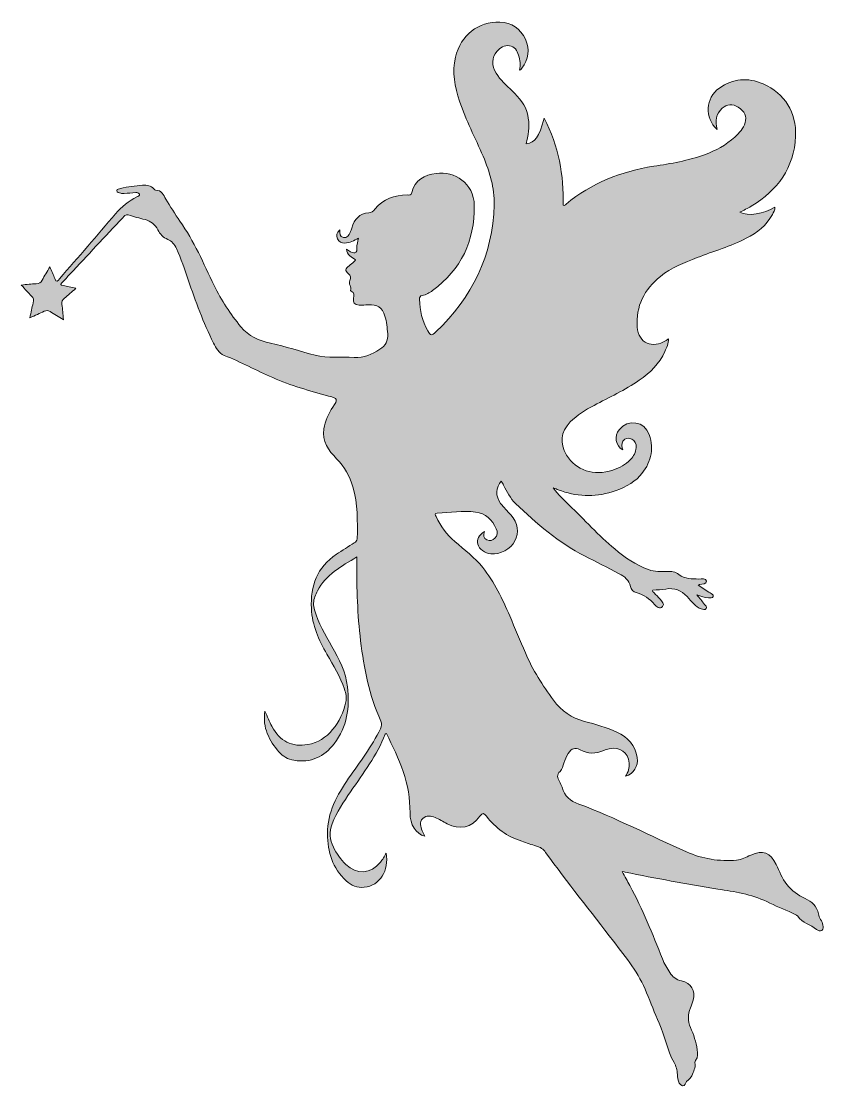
# Model space of a CAD drawing. Header units: inches. Extents: x 13 to 3566, y -2567 to -26.
# Drawn here: x 591.9 to 948.4, y -2566.8 to -2093.3 of the extents above; entities that cross this region are included whole.
import ezdxf

# ---------------------------------------------------------------- set-up
doc = ezdxf.new("R2010")
doc.units = ezdxf.units.IN
doc.header["$MEASUREMENT"] = 0
doc.layers.add('Layer 1', color=7, linetype='Continuous')

# ---------------------------------------------------------------- blocks, each defined once
blk = doc.blocks.new('block 30')
at = {"layer": 'Layer 1', "true_color": 0xffffff}
h = blk.add_hatch(color=7, dxfattribs=at)
h.dxf.hatch_style = 2
edge = h.paths.add_edge_path()
edge.add_spline(control_points=[(771.22, -2455.48), (767.09, -2454.3), (764.59, -2450.5), (764.58, -2445.08), (764.58, -2438.78), (763.59, -2432.67), (761.54, -2426.72), (759.52, -2420.89), (756.78, -2415.37), (754.08, -2409.77), (753.84, -2409.91), (753.59, -2409.98), (753.53, -2410.12), (749.88, -2419.52), (743.78, -2427.45), (738.17, -2435.67), (735.07, -2440.23), (731.97, -2444.78), (729.95, -2449.99), (728.55, -2453.59), (728.76, -2456.95), (730.51, -2460.33), (731.97, -2463.17), (733.76, -2465.74), (736.04, -2467.96), (740.87, -2472.66), (747.11, -2472.26), (751.4, -2467.02), (752.38, -2465.81), (753.17, -2464.47), (753.93, -2462.92), (755.45, -2470.71), (751.14, -2477.38), (744.25, -2478.16), (741.11, -2478.52), (738.5, -2477.39), (736.23, -2475.28), (730.15, -2469.63), (727.89, -2462.54), (727.88, -2454.39), (727.87, -2444.9), (732.13, -2437.18), (737.31, -2429.73), (742.29, -2422.55), (747.58, -2415.56), (751.45, -2407.67), (752.04, -2406.47), (752.17, -2405.49), (751.6, -2404.25), (746.43, -2392.9), (744.14, -2380.82), (742.63, -2368.55), (741.21, -2357), (740.82, -2345.4), (740.95, -2333.77), (740.96, -2333.13), (740.95, -2332.49), (740.95, -2331.36), (734.03, -2335.52), (727.21, -2339.17), (723.41, -2346.41), (722.98, -2347.23), (722.69, -2348.12), (722.34, -2348.99), (721.55, -2350.92), (721.58, -2352.86), (722.13, -2354.87), (723.75, -2360.75), (726.87, -2365.91), (729.88, -2371.12), (733.14, -2376.73), (736.04, -2382.49), (736.78, -2389.04), (737.8, -2398.14), (736.63, -2406.87), (730.89, -2414.35), (726.43, -2420.17), (720.48, -2422.97), (712.99, -2421.72), (710.35, -2421.28), (708.06, -2420.01), (706.35, -2418.01), (702, -2412.92), (698.98, -2407.28), (700.07, -2399.87), (701.2, -2402.31), (702.09, -2404.52), (703.2, -2406.61), (706.75, -2413.24), (712.16, -2415.98), (719.18, -2414.72), (723.67, -2413.91), (727.27, -2411.55), (730.19, -2408.09), (733.21, -2404.5), (735.08, -2400.35), (736.06, -2395.8), (736.47, -2393.86), (736.08, -2391.97), (735.46, -2390.1), (733.64, -2384.52), (730.52, -2379.61), (727.65, -2374.57), (724.05, -2368.23), (721.08, -2361.75), (720.74, -2354.24), (720.29, -2344.21), (723.18, -2335.87), (731.88, -2330.15), (734.51, -2328.42), (737.16, -2326.71), (739.83, -2325.02), (740.51, -2324.59), (741.09, -2324.23), (741.11, -2323.25), (741.29, -2315.5), (741.38, -2307.76), (739.19, -2300.21), (737.81, -2295.44), (735.45, -2291.27), (731.96, -2287.69), (728.39, -2284.01), (725.42, -2280), (726.26, -2274.39), (726.79, -2270.84), (728.36, -2267.73), (730.28, -2264.75), (732.6, -2261.13), (732.62, -2261.01), (728.41, -2259.84), (719.99, -2257.5), (711.58, -2255.15), (703.55, -2251.63), (696.34, -2248.47), (689.43, -2244.63), (682.06, -2241.81), (679.49, -2240.82), (678.37, -2238.5), (677.26, -2236.25), (672.78, -2227.18), (669.23, -2217.73), (666.02, -2208.15), (664.45, -2203.47), (662.83, -2198.8), (660.8, -2194.29), (659.97, -2192.44), (658.78, -2190.99), (656.9, -2190.2), (654.87, -2189.36), (653.47, -2187.91), (652.51, -2185.97), (651.33, -2183.57), (649.39, -2182.12), (646.83, -2181.43), (644.34, -2180.76), (641.84, -2180.11), (639.39, -2179.33), (638.05, -2178.9), (637.57, -2179.88), (636.93, -2180.56), (629.08, -2188.93), (621.26, -2197.32), (613.42, -2205.7), (612.3, -2206.91), (611.19, -2208.13), (610.04, -2209.31), (609.27, -2210.1), (609.12, -2210.54), (610.47, -2210.75), (612.22, -2211.03), (613.94, -2211.47), (616.12, -2211.94), (614.23, -2213.59), (612.67, -2215.01), (611.05, -2216.35), (610.15, -2217.09), (609.73, -2217.86), (609.92, -2219.1), (610.24, -2221.21), (610.35, -2223.36), (610.59, -2225.88), (608.39, -2224.57), (606.47, -2223.48), (604.62, -2222.3), (603.74, -2221.74), (603, -2221.66), (602.04, -2222.13), (600.06, -2223.11), (598.02, -2223.95), (595.65, -2225.01), (596.19, -2222.6), (596.55, -2220.49), (597.17, -2218.47), (597.57, -2217.16), (597.24, -2216.33), (596.35, -2215.42), (594.9, -2213.95), (593.55, -2212.37), (591.86, -2210.5), (594.29, -2210.27), (596.37, -2209.97), (598.45, -2209.91), (599.76, -2209.87), (600.55, -2209.45), (601.16, -2208.27), (602.12, -2206.38), (603.26, -2204.57), (604.53, -2202.39), (605.37, -2204.36), (606.17, -2205.93), (606.72, -2207.58), (607.45, -2209.73), (608.13, -2208.55), (608.89, -2207.67), (617.18, -2198.06), (625.55, -2188.51), (633.72, -2178.8), (636.43, -2175.59), (639.66, -2173.25), (643.24, -2171.24), (643.68, -2170.99), (644.55, -2170.88), (644.32, -2170.15), (644.12, -2169.5), (643.36, -2169.34), (642.7, -2169.39), (640.98, -2169.51), (639.27, -2169.68), (637.55, -2169.79), (637.06, -2169.82), (636.53, -2169.81), (636.06, -2169.68), (635.34, -2169.48), (634.23, -2169.48), (634.26, -2168.52), (634.28, -2167.75), (635.31, -2167.76), (635.98, -2167.59), (639.18, -2166.77), (642.45, -2166.35), (645.74, -2166.17), (647.65, -2166.06), (649.49, -2166.27), (650.85, -2167.86), (651.03, -2168.07), (651.32, -2168.33), (651.55, -2168.33), (654.25, -2168.29), (654.98, -2170.46), (656.09, -2172.26), (658.12, -2175.56), (660.06, -2178.92), (662.31, -2182.07), (668.64, -2190.95), (672.78, -2200.97), (677.55, -2210.67), (680.79, -2217.27), (684.74, -2223.4), (689.45, -2229.03), (692.86, -2233.12), (697.41, -2235.29), (702.53, -2236.31), (709.29, -2237.67), (715.75, -2240.08), (722.42, -2241.72), (728.14, -2243.14), (734, -2242.22), (739.78, -2242.69), (744.16, -2243.04), (747.71, -2241.18), (751.2, -2239.04), (753.71, -2237.5), (754.93, -2235.14), (754.65, -2232.12), (754.4, -2229.48), (754.27, -2226.82), (753.45, -2224.28), (752.23, -2220.48), (749.99, -2218.98), (746.03, -2219.25), (744.68, -2219.34), (743.31, -2219.53), (741.97, -2219.42), (739.83, -2219.25), (739.18, -2218.35), (739.51, -2216.29), (739.71, -2215.05), (740.03, -2213.84), (738.46, -2213.22), (738.34, -2213.18), (738.15, -2212.99), (738.17, -2212.94), (738.78, -2211.38), (737.05, -2209.98), (737.81, -2208.48), (738.44, -2207.22), (738.15, -2206.39), (737.17, -2205.47), (735.59, -2203.98), (735.7, -2203.3), (737.47, -2201.92), (738.21, -2201.35), (738.93, -2200.76), (739.64, -2200.15), (739.9, -2199.92), (740.1, -2199.61), (740.39, -2199.27), (738.6, -2198.09), (736.57, -2197.16), (736.29, -2194.6), (736.98, -2195.01), (737.54, -2195.41), (738.17, -2195.69), (740.35, -2196.64), (741.1, -2196.16), (740.94, -2193.88), (740.85, -2192.5), (741.39, -2191.24), (741.68, -2189.72), (739.6, -2190.6), (737.82, -2191.86), (735.61, -2191.85), (734.11, -2191.85), (732.94, -2191.35), (732.29, -2189.94), (731.63, -2188.52), (732.05, -2187.33), (733.33, -2186.01), (733.31, -2187.61), (733.21, -2189.07), (734.96, -2189.36), (736.69, -2189.66), (737.37, -2188.41), (737.97, -2187.15), (738.27, -2186.5), (738.53, -2185.82), (738.71, -2185.14), (739.74, -2181.19), (742.1, -2178.76), (746.29, -2178.34), (747.4, -2178.23), (748.28, -2177.73), (749, -2176.82), (752.67, -2172.17), (757.64, -2170.42), (763.4, -2170.47), (764.26, -2170.48), (765.07, -2170.65), (765.37, -2169.43), (766.72, -2163.76), (770.93, -2161.48), (776.19, -2160.85), (784.33, -2159.89), (792.99, -2164.96), (793.13, -2175.16), (793.33, -2190.85), (787.36, -2203.57), (774.61, -2212.93), (773.22, -2213.95), (771.72, -2214.83), (770, -2215.16), (769.04, -2215.34), (768.74, -2215.83), (768.77, -2216.79), (768.96, -2221.73), (769.97, -2226.46), (772.42, -2230.79), (773.71, -2233.06), (774.17, -2233.11), (776.04, -2231.33), (792.18, -2215.96), (801.36, -2197.36), (801.97, -2174.89), (802.18, -2167.3), (800.01, -2160.17), (797.06, -2153.26), (793.58, -2145.1), (789.4, -2137.23), (786.6, -2128.78), (784.47, -2122.38), (783.12, -2115.92), (784.78, -2109.15), (787.17, -2099.45), (794.92, -2093.28), (804.53, -2093.65), (809.8, -2093.86), (813.62, -2096.44), (815.85, -2101.24), (817.98, -2105.85), (817.29, -2110.16), (814.29, -2114.17), (814.12, -2114.4), (813.93, -2114.61), (813.71, -2114.8), (813.62, -2114.88), (813.45, -2114.88), (813.21, -2114.94), (813.77, -2112.68), (813.58, -2110.5), (812.83, -2108.36), (812.12, -2106.32), (811.13, -2104.41), (808.76, -2104.11), (806.45, -2103.83), (804.58, -2104.99), (803.11, -2106.68), (800.85, -2109.28), (800.78, -2113.01), (802.81, -2116.28), (804.73, -2119.37), (807.45, -2121.74), (810, -2124.25), (813.1, -2127.3), (815.94, -2130.47), (816.89, -2134.92), (817.72, -2138.8), (817.35, -2142.61), (816.48, -2146.42), (816.38, -2146.82), (816.3, -2147.23), (816.21, -2147.67), (820.2, -2147.13), (821.83, -2144.85), (824.19, -2136.37), (830.84, -2148.73), (832.83, -2161.64), (832.66, -2175.05), (833.28, -2175.39), (833.57, -2174.8), (833.9, -2174.53), (845.26, -2165.14), (858.39, -2159.94), (872.87, -2157.72), (880.5, -2156.55), (888.14, -2155.22), (895.45, -2152.55), (900.41, -2150.73), (905.01, -2148.29), (908.93, -2144.71), (910.9, -2142.91), (912.69, -2140.94), (913.49, -2138.31), (914.31, -2135.61), (913.22, -2133.21), (910.43, -2131.44), (907.94, -2129.86), (905.42, -2130.01), (903.34, -2131.95), (900.61, -2134.49), (899.96, -2137.62), (901.04, -2141.29), (895.32, -2136.31), (895.8, -2127.27), (902.04, -2122.93), (908.09, -2118.72), (914.74, -2118.12), (921.45, -2121.08), (931.19, -2125.37), (936.34, -2133.69), (935.89, -2144.37), (935.3, -2158.44), (927.87, -2168.33), (916.22, -2175.47), (914.58, -2176.48), (912.8, -2177.24), (911.11, -2178.1), (914.78, -2180.02), (921.73, -2179.05), (926.71, -2175.83), (926.8, -2177.17), (926.11, -2178.15), (925.58, -2179.15), (922.97, -2184.03), (918.76, -2187.17), (913.99, -2189.69), (907.05, -2193.36), (899.48, -2195.43), (892.22, -2198.27), (886.48, -2200.51), (880.72, -2202.77), (875.84, -2206.67), (868.63, -2212.41), (864.86, -2219.94), (865.55, -2229.17), (866.08, -2236.32), (872.34, -2239.02), (878.35, -2235.11), (878.64, -2234.92), (878.93, -2234.71), (879.42, -2234.38), (879.44, -2236.56), (878.61, -2238.27), (877.85, -2239.98), (875.41, -2245.46), (871.24, -2249.45), (866.42, -2252.83), (860.11, -2257.24), (853.07, -2260.35), (846.33, -2264), (842.54, -2266.06), (838.83, -2268.22), (835.8, -2271.36), (831.49, -2275.81), (830.92, -2280.73), (834.15, -2286.03), (838.35, -2292.91), (846.15, -2295.48), (854.7, -2292.76), (857.68, -2291.81), (860.37, -2290.35), (862.56, -2288.07), (863.99, -2286.58), (864.95, -2284.84), (865.06, -2282.74), (865.15, -2281.1), (864.52, -2279.76), (863.08, -2278.94), (862.08, -2278.38), (860.99, -2278.43), (860.01, -2279.06), (858.53, -2280), (858.67, -2281.46), (858.89, -2282.91), (858.93, -2283.19), (859.01, -2283.45), (859.09, -2283.78), (855.89, -2281.87), (855.18, -2277.64), (857.52, -2274.79), (861.48, -2269.94), (868.82, -2270.98), (870.87, -2276.91), (873.23, -2283.74), (871.5, -2289.92), (866.76, -2295.25), (863.46, -2298.97), (859.05, -2300.86), (854.43, -2302.36), (846.32, -2304.99), (838.33, -2304.48), (830.43, -2301.47), (829.84, -2301.25), (829.25, -2301.04), (828.24, -2300.67), (830.44, -2303.71), (832.87, -2305.98), (835.27, -2308.25), (842.08, -2314.72), (848.27, -2321.83), (855.56, -2327.8), (860.12, -2331.53), (864.88, -2334.94), (870.51, -2336.98), (873.25, -2337.98), (875.98, -2337.93), (878.77, -2337.77), (880.7, -2337.66), (882.53, -2337.99), (884.07, -2339.15), (886.73, -2341.18), (889.81, -2341.06), (892.89, -2341.17), (894.12, -2341.21), (896.12, -2340.68), (896.29, -2342.07), (896.48, -2343.58), (894.32, -2343.11), (893.26, -2343.65), (893.13, -2343.71), (892.99, -2343.76), (892.58, -2343.92), (894.48, -2345.12), (896.25, -2346.2), (897.98, -2347.35), (898.54, -2347.73), (899.51, -2348.09), (899.26, -2348.87), (898.98, -2349.75), (897.92, -2349.55), (897.19, -2349.51), (895.45, -2349.44), (893.88, -2348.72), (892.09, -2348.24), (893.21, -2349.63), (894.34, -2351), (895.43, -2352.4), (895.86, -2352.95), (896.61, -2353.58), (896.14, -2354.28), (895.61, -2355.07), (894.67, -2354.57), (893.95, -2354.38), (892.67, -2354.05), (891.67, -2353.21), (890.77, -2352.26), (889.74, -2351.17), (888.7, -2350.08), (887.68, -2348.97), (885.12, -2346.2), (882.1, -2344.89), (878.24, -2345.61), (876.35, -2345.96), (874.39, -2345.9), (872.48, -2346.03), (872.11, -2346.7), (872.69, -2346.96), (872.99, -2347.29), (873.88, -2348.23), (874.82, -2349.12), (875.68, -2350.08), (876.55, -2351.03), (877.82, -2352.27), (876.76, -2353.39), (875.61, -2354.61), (874.12, -2353.48), (873.26, -2352.49), (871.04, -2349.91), (868.47, -2348.03), (865.13, -2347.18), (863.81, -2346.85), (862.86, -2345.81), (862.56, -2344.49), (861.9, -2341.61), (859.87, -2340.03), (857.45, -2338.77), (852.37, -2336.13), (847.29, -2333.47), (842.17, -2330.89), (830.5, -2325), (820.85, -2316.44), (811.45, -2307.56), (809.09, -2305.32), (807.78, -2302.28), (806.16, -2299.49), (805.81, -2298.89), (805.46, -2298.28), (805.09, -2297.64), (802.62, -2300.37), (802.47, -2304.42), (804.83, -2307.52), (806.21, -2309.34), (807.9, -2310.92), (809.41, -2312.65), (812.47, -2316.18), (813.13, -2320.56), (811.21, -2324.22), (809.25, -2327.93), (804.74, -2330.33), (800.42, -2329.94), (797.78, -2329.71), (795.26, -2327.82), (794.73, -2325.68), (794.19, -2323.52), (795.09, -2321.67), (797.62, -2320.02), (797.29, -2321.56), (797.07, -2323.04), (798.73, -2323.74), (800.04, -2324.29), (801.3, -2324.01), (802.3, -2323.01), (803.54, -2321.79), (803.51, -2320.34), (802.88, -2318.83), (801.15, -2314.69), (798.21, -2312.03), (793.65, -2311.41), (787.98, -2310.65), (782.35, -2311.57), (776.7, -2311.81), (775.09, -2311.87), (775.9, -2312.78), (776.17, -2313.38), (778.12, -2317.7), (780.94, -2321.36), (784.5, -2324.47), (788.76, -2328.19), (793.36, -2331.53), (796.91, -2336.03), (802.07, -2342.57), (805.64, -2349.98), (808.89, -2357.57), (811.22, -2363.04), (813.48, -2368.54), (815.83, -2373.99), (819.08, -2381.54), (823.52, -2388.4), (828.34, -2395.01), (831.82, -2399.77), (836.38, -2402.9), (842.08, -2404.41), (846.99, -2405.72), (851.92, -2407.02), (856.52, -2409.23), (861.31, -2411.53), (864.65, -2415.07), (865.53, -2420.5), (866.15, -2424.28), (864.03, -2427.65), (860.28, -2428.79), (861.61, -2426.98), (862.18, -2425.08), (861.94, -2422.94), (861.41, -2418.18), (857.81, -2415.57), (853.14, -2416.6), (852.3, -2416.78), (851.46, -2417.02), (850.67, -2417.34), (847.12, -2418.81), (843.7, -2419.02), (840.16, -2417.07), (837.83, -2415.8), (836.38, -2416.42), (834.86, -2418.64), (833.96, -2419.96), (833.5, -2421.48), (832.96, -2422.95), (832.49, -2424.23), (832.26, -2425.72), (831.27, -2426.63), (829.62, -2428.16), (830.08, -2429.57), (830.98, -2431.17), (831.44, -2431.97), (831.89, -2432.82), (832.12, -2433.71), (833.16, -2437.66), (835.78, -2439.79), (839.56, -2441.17), (855.99, -2447.18), (871.44, -2455.45), (887.45, -2462.43), (894.53, -2465.52), (901.96, -2466.79), (909.69, -2466.07), (911.95, -2465.86), (913.92, -2464.81), (915.95, -2463.9), (921.45, -2461.41), (924.62, -2462.56), (927.27, -2468.03), (928.74, -2471.05), (929.87, -2474.23), (931.98, -2476.93), (934.17, -2479.73), (937.02, -2481.57), (940.12, -2483.12), (943.05, -2484.58), (945.43, -2486.4), (946.03, -2489.97), (946.32, -2491.7), (947.78, -2493.08), (948.01, -2494.92), (948.13, -2495.77), (948.39, -2496.71), (947.56, -2497.3), (946.72, -2497.91), (945.85, -2497.41), (945.2, -2496.89), (942.54, -2494.75), (938.96, -2493.96), (936.83, -2491.02), (936.34, -2490.34), (935.31, -2489.99), (934.46, -2489.61), (930.68, -2487.9), (926.82, -2486.34), (923.09, -2484.52), (916.21, -2481.16), (908.75, -2480.16), (901.33, -2478.94), (887.55, -2476.66), (873.79, -2474.24), (860.11, -2471.41), (859.85, -2471.35), (859.58, -2471.3), (858.9, -2471.16), (860.12, -2473.44), (861.16, -2475.44), (862.24, -2477.41), (867.98, -2487.86), (872.32, -2498.93), (876.74, -2509.96), (877.59, -2512.1), (878.72, -2514.1), (879.98, -2516.02), (881.25, -2517.93), (882.87, -2519.24), (885.24, -2519.75), (889.45, -2520.65), (891.47, -2524.15), (890.38, -2528.33), (890.08, -2529.5), (889.61, -2530.64), (889.17, -2531.77), (888.04, -2534.69), (887.84, -2537.53), (889.2, -2540.51), (890.63, -2543.63), (891.71, -2546.91), (892.19, -2550.34), (892.42, -2551.97), (892.65, -2553.64), (891.48, -2555.08), (891.25, -2555.37), (891.15, -2555.66), (891.2, -2556.06), (891.48, -2558.52), (890.58, -2559.94), (889.75, -2561.94), (889.09, -2563.54), (887.36, -2563.91), (886.9, -2565.6), (886.57, -2566.78), (884.9, -2566.53), (884.21, -2565.26), (883.54, -2564.04), (883.43, -2562.66), (883.38, -2561.29), (883.29, -2559.4), (882.85, -2557.63), (881.9, -2555.97), (878.79, -2550.5), (877.72, -2544.25), (875.25, -2538.54), (873.32, -2534.06), (871.51, -2529.54), (869.72, -2525.01), (866.32, -2516.41), (860.54, -2509.37), (854.99, -2502.14), (844.91, -2489), (834.5, -2476.11), (824.85, -2462.64), (823.79, -2461.16), (822.48, -2460.31), (820.71, -2459.85), (818.51, -2459.27), (816.4, -2458.31), (814.21, -2457.66), (807.71, -2455.72), (802.65, -2451.77), (798.49, -2446.56), (797.4, -2445.2), (796.82, -2444.89), (795.62, -2446.59), (791.99, -2451.71), (786.57, -2452.85), (781.03, -2449.91), (779.26, -2448.97), (777.56, -2447.86), (775.72, -2447.1), (773.9, -2446.34), (771.86, -2446.05), (770.27, -2447.6), (768.6, -2449.23), (769.27, -2451.18), (770.01, -2453.01), (770.34, -2453.84), (770.8, -2454.63), (771.22, -2455.48)], knot_values=[0, 0, 0, 0, 1, 1, 1, 2, 2, 2, 3, 3, 3, 4, 4, 4, 5, 5, 5, 6, 6, 6, 7, 7, 7, 8, 8, 8, 9, 9, 9, 10, 10, 10, 11, 11, 11, 12, 12, 12, 13, 13, 13, 14, 14, 14, 15, 15, 15, 16, 16, 16, 17, 17, 17, 18, 18, 18, 19, 19, 19, 20, 20, 20, 21, 21, 21, 22, 22, 22, 23, 23, 23, 24, 24, 24, 25, 25, 25, 26, 26, 26, 27, 27, 27, 28, 28, 28, 29, 29, 29, 30, 30, 30, 31, 31, 31, 32, 32, 32, 33, 33, 33, 34, 34, 34, 35, 35, 35, 36, 36, 36, 37, 37, 37, 38, 38, 38, 39, 39, 39, 40, 40, 40, 41, 41, 41, 42, 42, 42, 43, 43, 43, 44, 44, 44, 45, 45, 45, 46, 46, 46, 47, 47, 47, 48, 48, 48, 49, 49, 49, 50, 50, 50, 51, 51, 51, 52, 52, 52, 53, 53, 53, 54, 54, 54, 55, 55, 55, 56, 56, 56, 57, 57, 57, 58, 58, 58, 59, 59, 59, 60, 60, 60, 61, 61, 61, 62, 62, 62, 63, 63, 63, 64, 64, 64, 65, 65, 65, 66, 66, 66, 67, 67, 67, 68, 68, 68, 69, 69, 69, 70, 70, 70, 71, 71, 71, 72, 72, 72, 73, 73, 73, 74, 74, 74, 75, 75, 75, 76, 76, 76, 77, 77, 77, 78, 78, 78, 79, 79, 79, 80, 80, 80, 81, 81, 81, 82, 82, 82, 83, 83, 83, 84, 84, 84, 85, 85, 85, 86, 86, 86, 87, 87, 87, 88, 88, 88, 89, 89, 89, 90, 90, 90, 91, 91, 91, 92, 92, 92, 93, 93, 93, 94, 94, 94, 95, 95, 95, 96, 96, 96, 97, 97, 97, 98, 98, 98, 99, 99, 99, 100, 100, 100, 101, 101, 101, 102, 102, 102, 103, 103, 103, 104, 104, 104, 105, 105, 105, 106, 106, 106, 107, 107, 107, 108, 108, 108, 109, 109, 109, 110, 110, 110, 111, 111, 111, 112, 112, 112, 113, 113, 113, 114, 114, 114, 115, 115, 115, 116, 116, 116, 117, 117, 117, 118, 118, 118, 119, 119, 119, 120, 120, 120, 121, 121, 121, 122, 122, 122, 123, 123, 123, 124, 124, 124, 125, 125, 125, 126, 126, 126, 127, 127, 127, 128, 128, 128, 129, 129, 129, 130, 130, 130, 131, 131, 131, 132, 132, 132, 133, 133, 133, 134, 134, 134, 135, 135, 135, 136, 136, 136, 137, 137, 137, 138, 138, 138, 139, 139, 139, 140, 140, 140, 141, 141, 141, 142, 142, 142, 143, 143, 143, 144, 144, 144, 145, 145, 145, 146, 146, 146, 147, 147, 147, 148, 148, 148, 149, 149, 149, 150, 150, 150, 151, 151, 151, 152, 152, 152, 153, 153, 153, 154, 154, 154, 155, 155, 155, 156, 156, 156, 157, 157, 157, 158, 158, 158, 159, 159, 159, 160, 160, 160, 161, 161, 161, 162, 162, 162, 163, 163, 163, 164, 164, 164, 165, 165, 165, 166, 166, 166, 167, 167, 167, 168, 168, 168, 169, 169, 169, 170, 170, 170, 171, 171, 171, 172, 172, 172, 173, 173, 173, 174, 174, 174, 175, 175, 175, 176, 176, 176, 177, 177, 177, 178, 178, 178, 179, 179, 179, 180, 180, 180, 181, 181, 181, 182, 182, 182, 183, 183, 183, 184, 184, 184, 185, 185, 185, 186, 186, 186, 187, 187, 187, 188, 188, 188, 189, 189, 189, 190, 190, 190, 191, 191, 191, 192, 192, 192, 193, 193, 193, 194, 194, 194, 195, 195, 195, 196, 196, 196, 197, 197, 197, 198, 198, 198, 199, 199, 199, 200, 200, 200, 201, 201, 201, 202, 202, 202, 203, 203, 203, 204, 204, 204, 205, 205, 205, 206, 206, 206, 207, 207, 207, 208, 208, 208, 209, 209, 209, 210, 210, 210, 211, 211, 211, 212, 212, 212, 213, 213, 213, 214, 214, 214, 215, 215, 215, 216, 216, 216, 217, 217, 217, 218, 218, 218, 219, 219, 219, 220, 220, 220, 221, 221, 221, 222, 222, 222, 223, 223, 223, 224, 224, 224, 225, 225, 225, 226, 226, 226, 227, 227, 227, 228, 228, 228, 229, 229, 229, 230, 230, 230, 231, 231, 231, 232, 232, 232, 233, 233, 233, 234, 234, 234, 235, 235, 235, 236, 236, 236, 237, 237, 237, 238, 238, 238, 239, 239, 239, 240, 240, 240, 241, 241, 241, 242, 242, 242, 243, 243, 243, 244, 244, 244, 245, 245, 245, 246, 246, 246, 247, 247, 247, 248, 248, 248, 249, 249, 249, 250, 250, 250, 251, 251, 251, 252, 252, 252, 253, 253, 253, 254, 254, 254, 255, 255, 255, 256, 256, 256, 257, 257, 257, 258, 258, 258, 259, 259, 259, 260, 260, 260, 261, 261, 261, 262, 262, 262, 263, 263, 263, 264, 264, 264, 265, 265, 265, 266, 266, 266, 267, 267, 267, 268, 268, 268, 269, 269, 269, 270, 270, 270, 271, 271, 271, 272, 272, 272, 273, 273, 273, 274, 274, 274, 275, 275, 275, 276, 276, 276, 277, 277, 277, 278, 278, 278, 279, 279, 279, 280, 280, 280, 281, 281, 281, 282, 282, 282, 283, 283, 283, 284, 284, 284, 285, 285, 285, 286, 286, 286, 287, 287, 287, 287], degree=3, periodic=1)
at = {"layer": 'Layer 1', "lineweight": 0}
blk.add_open_spline([(771.22, -2455.48), (767.09, -2454.3), (764.59, -2450.5), (764.58, -2445.08), (764.58, -2438.78), (763.59, -2432.67), (761.54, -2426.72), (759.52, -2420.89), (756.78, -2415.37), (754.08, -2409.77), (753.84, -2409.91), (753.59, -2409.98), (753.53, -2410.12), (749.88, -2419.52), (743.78, -2427.45), (738.17, -2435.67), (735.07, -2440.23), (731.97, -2444.78), (729.95, -2449.99), (728.55, -2453.59), (728.76, -2456.95), (730.51, -2460.33), (731.97, -2463.17), (733.76, -2465.74), (736.04, -2467.96), (740.87, -2472.66), (747.11, -2472.26), (751.4, -2467.02), (752.38, -2465.81), (753.17, -2464.47), (753.93, -2462.92), (755.45, -2470.71), (751.14, -2477.38), (744.25, -2478.16), (741.11, -2478.52), (738.5, -2477.39), (736.23, -2475.28), (730.15, -2469.63), (727.89, -2462.54), (727.88, -2454.39), (727.87, -2444.9), (732.13, -2437.18), (737.31, -2429.73), (742.29, -2422.55), (747.58, -2415.56), (751.45, -2407.67), (752.04, -2406.47), (752.17, -2405.49), (751.6, -2404.25), (746.43, -2392.9), (744.14, -2380.82), (742.63, -2368.55), (741.21, -2357), (740.82, -2345.4), (740.95, -2333.77), (740.96, -2333.13), (740.95, -2332.49), (740.95, -2331.36), (734.03, -2335.52), (727.21, -2339.17), (723.41, -2346.41), (722.98, -2347.23), (722.69, -2348.12), (722.34, -2348.99), (721.55, -2350.92), (721.58, -2352.86), (722.13, -2354.87), (723.75, -2360.75), (726.87, -2365.91), (729.88, -2371.12), (733.14, -2376.73), (736.04, -2382.49), (736.78, -2389.04), (737.8, -2398.14), (736.63, -2406.87), (730.89, -2414.35), (726.43, -2420.17), (720.48, -2422.97), (712.99, -2421.72), (710.35, -2421.28), (708.06, -2420.01), (706.35, -2418.01), (702, -2412.92), (698.98, -2407.28), (700.07, -2399.87), (701.2, -2402.31), (702.09, -2404.52), (703.2, -2406.61), (706.75, -2413.24), (712.16, -2415.98), (719.18, -2414.72), (723.67, -2413.91), (727.27, -2411.55), (730.19, -2408.09), (733.21, -2404.5), (735.08, -2400.35), (736.06, -2395.8), (736.47, -2393.86), (736.08, -2391.97), (735.46, -2390.1), (733.64, -2384.52), (730.52, -2379.61), (727.65, -2374.57), (724.05, -2368.23), (721.08, -2361.75), (720.74, -2354.24), (720.29, -2344.21), (723.18, -2335.87), (731.88, -2330.15), (734.51, -2328.42), (737.16, -2326.71), (739.83, -2325.02), (740.51, -2324.59), (741.09, -2324.23), (741.11, -2323.25), (741.29, -2315.5), (741.38, -2307.76), (739.19, -2300.21), (737.81, -2295.44), (735.45, -2291.27), (731.96, -2287.69), (728.39, -2284.01), (725.42, -2280), (726.26, -2274.39), (726.79, -2270.84), (728.36, -2267.73), (730.28, -2264.75), (732.6, -2261.13), (732.62, -2261.01), (728.41, -2259.84), (719.99, -2257.5), (711.58, -2255.15), (703.55, -2251.63), (696.34, -2248.47), (689.43, -2244.63), (682.06, -2241.81), (679.49, -2240.82), (678.37, -2238.5), (677.26, -2236.25), (672.78, -2227.18), (669.23, -2217.73), (666.02, -2208.15), (664.45, -2203.47), (662.83, -2198.8), (660.8, -2194.29), (659.97, -2192.44), (658.78, -2190.99), (656.9, -2190.2), (654.87, -2189.36), (653.47, -2187.91), (652.51, -2185.97), (651.33, -2183.57), (649.39, -2182.12), (646.83, -2181.43), (644.34, -2180.76), (641.84, -2180.11), (639.39, -2179.33), (638.05, -2178.9), (637.57, -2179.88), (636.93, -2180.56), (629.08, -2188.93), (621.26, -2197.32), (613.42, -2205.7), (612.3, -2206.91), (611.19, -2208.13), (610.04, -2209.31), (609.27, -2210.1), (609.12, -2210.54), (610.47, -2210.75), (612.22, -2211.03), (613.94, -2211.47), (616.12, -2211.94), (614.23, -2213.59), (612.67, -2215.01), (611.05, -2216.35), (610.15, -2217.09), (609.73, -2217.86), (609.92, -2219.1), (610.24, -2221.21), (610.35, -2223.36), (610.59, -2225.88), (608.39, -2224.57), (606.47, -2223.48), (604.62, -2222.3), (603.74, -2221.74), (603, -2221.66), (602.04, -2222.13), (600.06, -2223.11), (598.02, -2223.95), (595.65, -2225.01), (596.19, -2222.6), (596.55, -2220.49), (597.17, -2218.47), (597.57, -2217.16), (597.24, -2216.33), (596.35, -2215.42), (594.9, -2213.95), (593.55, -2212.37), (591.86, -2210.5), (594.29, -2210.27), (596.37, -2209.97), (598.45, -2209.91), (599.76, -2209.87), (600.55, -2209.45), (601.16, -2208.27), (602.12, -2206.38), (603.26, -2204.57), (604.53, -2202.39), (605.37, -2204.36), (606.17, -2205.93), (606.72, -2207.58), (607.45, -2209.73), (608.13, -2208.55), (608.89, -2207.67), (617.18, -2198.06), (625.55, -2188.51), (633.72, -2178.8), (636.43, -2175.59), (639.66, -2173.25), (643.24, -2171.24), (643.68, -2170.99), (644.55, -2170.88), (644.32, -2170.15), (644.12, -2169.5), (643.36, -2169.34), (642.7, -2169.39), (640.98, -2169.51), (639.27, -2169.68), (637.55, -2169.79), (637.06, -2169.82), (636.53, -2169.81), (636.06, -2169.68), (635.34, -2169.48), (634.23, -2169.48), (634.26, -2168.52), (634.28, -2167.75), (635.31, -2167.76), (635.98, -2167.59), (639.18, -2166.77), (642.45, -2166.35), (645.74, -2166.17), (647.65, -2166.06), (649.49, -2166.27), (650.85, -2167.86), (651.03, -2168.07), (651.32, -2168.33), (651.55, -2168.33), (654.25, -2168.29), (654.98, -2170.46), (656.09, -2172.26), (658.12, -2175.56), (660.06, -2178.92), (662.31, -2182.07), (668.64, -2190.95), (672.78, -2200.97), (677.55, -2210.67), (680.79, -2217.27), (684.74, -2223.4), (689.45, -2229.03), (692.86, -2233.12), (697.41, -2235.29), (702.53, -2236.31), (709.29, -2237.67), (715.75, -2240.08), (722.42, -2241.72), (728.14, -2243.14), (734, -2242.22), (739.78, -2242.69), (744.16, -2243.04), (747.71, -2241.18), (751.2, -2239.04), (753.71, -2237.5), (754.93, -2235.14), (754.65, -2232.12), (754.4, -2229.48), (754.27, -2226.82), (753.45, -2224.28), (752.23, -2220.48), (749.99, -2218.98), (746.03, -2219.25), (744.68, -2219.34), (743.31, -2219.53), (741.97, -2219.42), (739.83, -2219.25), (739.18, -2218.35), (739.51, -2216.29), (739.71, -2215.05), (740.03, -2213.84), (738.46, -2213.22), (738.34, -2213.18), (738.15, -2212.99), (738.17, -2212.94), (738.78, -2211.38), (737.05, -2209.98), (737.81, -2208.48), (738.44, -2207.22), (738.15, -2206.39), (737.17, -2205.47), (735.59, -2203.98), (735.7, -2203.3), (737.47, -2201.92), (738.21, -2201.35), (738.93, -2200.76), (739.64, -2200.15), (739.9, -2199.92), (740.1, -2199.61), (740.39, -2199.27), (738.6, -2198.09), (736.57, -2197.16), (736.29, -2194.6), (736.98, -2195.01), (737.54, -2195.41), (738.17, -2195.69), (740.35, -2196.64), (741.1, -2196.16), (740.94, -2193.88), (740.85, -2192.5), (741.39, -2191.24), (741.68, -2189.72), (739.6, -2190.6), (737.82, -2191.86), (735.61, -2191.85), (734.11, -2191.85), (732.94, -2191.35), (732.29, -2189.94), (731.63, -2188.52), (732.05, -2187.33), (733.33, -2186.01), (733.31, -2187.61), (733.21, -2189.07), (734.96, -2189.36), (736.69, -2189.66), (737.37, -2188.41), (737.97, -2187.15), (738.27, -2186.5), (738.53, -2185.82), (738.71, -2185.14), (739.74, -2181.19), (742.1, -2178.76), (746.29, -2178.34), (747.4, -2178.23), (748.28, -2177.73), (749, -2176.82), (752.67, -2172.17), (757.64, -2170.42), (763.4, -2170.47), (764.26, -2170.48), (765.07, -2170.65), (765.37, -2169.43), (766.72, -2163.76), (770.93, -2161.48), (776.19, -2160.85), (784.33, -2159.89), (792.99, -2164.96), (793.13, -2175.16), (793.33, -2190.85), (787.36, -2203.57), (774.61, -2212.93), (773.22, -2213.95), (771.72, -2214.83), (770, -2215.16), (769.04, -2215.34), (768.74, -2215.83), (768.77, -2216.79), (768.96, -2221.73), (769.97, -2226.46), (772.42, -2230.79), (773.71, -2233.06), (774.17, -2233.11), (776.04, -2231.33), (792.18, -2215.96), (801.36, -2197.36), (801.97, -2174.89), (802.18, -2167.3), (800.01, -2160.17), (797.06, -2153.26), (793.58, -2145.1), (789.4, -2137.23), (786.6, -2128.78), (784.47, -2122.38), (783.12, -2115.92), (784.78, -2109.15), (787.17, -2099.45), (794.92, -2093.28), (804.53, -2093.65), (809.8, -2093.86), (813.62, -2096.44), (815.85, -2101.24), (817.98, -2105.85), (817.29, -2110.16), (814.29, -2114.17), (814.12, -2114.4), (813.93, -2114.61), (813.71, -2114.8), (813.62, -2114.88), (813.45, -2114.88), (813.21, -2114.94), (813.77, -2112.68), (813.58, -2110.5), (812.83, -2108.36), (812.12, -2106.32), (811.13, -2104.41), (808.76, -2104.11), (806.45, -2103.83), (804.58, -2104.99), (803.11, -2106.68), (800.85, -2109.28), (800.78, -2113.01), (802.81, -2116.28), (804.73, -2119.37), (807.45, -2121.74), (810, -2124.25), (813.1, -2127.3), (815.94, -2130.47), (816.89, -2134.92), (817.72, -2138.8), (817.35, -2142.61), (816.48, -2146.42), (816.38, -2146.82), (816.3, -2147.23), (816.21, -2147.67), (820.2, -2147.13), (821.83, -2144.85), (824.19, -2136.37), (830.84, -2148.73), (832.83, -2161.64), (832.66, -2175.05), (833.28, -2175.39), (833.57, -2174.8), (833.9, -2174.53), (845.26, -2165.14), (858.39, -2159.94), (872.87, -2157.72), (880.5, -2156.55), (888.14, -2155.22), (895.45, -2152.55), (900.41, -2150.73), (905.01, -2148.29), (908.93, -2144.71), (910.9, -2142.91), (912.69, -2140.94), (913.49, -2138.31), (914.31, -2135.61), (913.22, -2133.21), (910.43, -2131.44), (907.94, -2129.86), (905.42, -2130.01), (903.34, -2131.95), (900.61, -2134.49), (899.96, -2137.62), (901.04, -2141.29), (895.32, -2136.31), (895.8, -2127.27), (902.04, -2122.93), (908.09, -2118.72), (914.74, -2118.12), (921.45, -2121.08), (931.19, -2125.37), (936.34, -2133.69), (935.89, -2144.37), (935.3, -2158.44), (927.87, -2168.33), (916.22, -2175.47), (914.58, -2176.48), (912.8, -2177.24), (911.11, -2178.1), (914.78, -2180.02), (921.73, -2179.05), (926.71, -2175.83), (926.8, -2177.17), (926.11, -2178.15), (925.58, -2179.15), (922.97, -2184.03), (918.76, -2187.17), (913.99, -2189.69), (907.05, -2193.36), (899.48, -2195.43), (892.22, -2198.27), (886.48, -2200.51), (880.72, -2202.77), (875.84, -2206.67), (868.63, -2212.41), (864.86, -2219.94), (865.55, -2229.17), (866.08, -2236.32), (872.34, -2239.02), (878.35, -2235.11), (878.64, -2234.92), (878.93, -2234.71), (879.42, -2234.38), (879.44, -2236.56), (878.61, -2238.27), (877.85, -2239.98), (875.41, -2245.46), (871.24, -2249.45), (866.42, -2252.83), (860.11, -2257.24), (853.07, -2260.35), (846.33, -2264), (842.54, -2266.06), (838.83, -2268.22), (835.8, -2271.36), (831.49, -2275.81), (830.92, -2280.73), (834.15, -2286.03), (838.35, -2292.91), (846.15, -2295.48), (854.7, -2292.76), (857.68, -2291.81), (860.37, -2290.35), (862.56, -2288.07), (863.99, -2286.58), (864.95, -2284.84), (865.06, -2282.74), (865.15, -2281.1), (864.52, -2279.76), (863.08, -2278.94), (862.08, -2278.38), (860.99, -2278.43), (860.01, -2279.06), (858.53, -2280), (858.67, -2281.46), (858.89, -2282.91), (858.93, -2283.19), (859.01, -2283.45), (859.09, -2283.78), (855.89, -2281.87), (855.18, -2277.64), (857.52, -2274.79), (861.48, -2269.94), (868.82, -2270.98), (870.87, -2276.91), (873.23, -2283.74), (871.5, -2289.92), (866.76, -2295.25), (863.46, -2298.97), (859.05, -2300.86), (854.43, -2302.36), (846.32, -2304.99), (838.33, -2304.48), (830.43, -2301.47), (829.84, -2301.25), (829.25, -2301.04), (828.24, -2300.67), (830.44, -2303.71), (832.87, -2305.98), (835.27, -2308.25), (842.08, -2314.72), (848.27, -2321.83), (855.56, -2327.8), (860.12, -2331.53), (864.88, -2334.94), (870.51, -2336.98), (873.25, -2337.98), (875.98, -2337.93), (878.77, -2337.77), (880.7, -2337.66), (882.53, -2337.99), (884.07, -2339.15), (886.73, -2341.18), (889.81, -2341.06), (892.89, -2341.17), (894.12, -2341.21), (896.12, -2340.68), (896.29, -2342.07), (896.48, -2343.58), (894.32, -2343.11), (893.26, -2343.65), (893.13, -2343.71), (892.99, -2343.76), (892.58, -2343.92), (894.48, -2345.12), (896.25, -2346.2), (897.98, -2347.35), (898.54, -2347.73), (899.51, -2348.09), (899.26, -2348.87), (898.98, -2349.75), (897.92, -2349.55), (897.19, -2349.51), (895.45, -2349.44), (893.88, -2348.72), (892.09, -2348.24), (893.21, -2349.63), (894.34, -2351), (895.43, -2352.4), (895.86, -2352.95), (896.61, -2353.58), (896.14, -2354.28), (895.61, -2355.07), (894.67, -2354.57), (893.95, -2354.38), (892.67, -2354.05), (891.67, -2353.21), (890.77, -2352.26), (889.74, -2351.17), (888.7, -2350.08), (887.68, -2348.97), (885.12, -2346.2), (882.1, -2344.89), (878.24, -2345.61), (876.35, -2345.96), (874.39, -2345.9), (872.48, -2346.03), (872.11, -2346.7), (872.69, -2346.96), (872.99, -2347.29), (873.88, -2348.23), (874.82, -2349.12), (875.68, -2350.08), (876.55, -2351.03), (877.82, -2352.27), (876.76, -2353.39), (875.61, -2354.61), (874.12, -2353.48), (873.26, -2352.49), (871.04, -2349.91), (868.47, -2348.03), (865.13, -2347.18), (863.81, -2346.85), (862.86, -2345.81), (862.56, -2344.49), (861.9, -2341.61), (859.87, -2340.03), (857.45, -2338.77), (852.37, -2336.13), (847.29, -2333.47), (842.17, -2330.89), (830.5, -2325), (820.85, -2316.44), (811.45, -2307.56), (809.09, -2305.32), (807.78, -2302.28), (806.16, -2299.49), (805.81, -2298.89), (805.46, -2298.28), (805.09, -2297.64), (802.62, -2300.37), (802.47, -2304.42), (804.83, -2307.52), (806.21, -2309.34), (807.9, -2310.92), (809.41, -2312.65), (812.47, -2316.18), (813.13, -2320.56), (811.21, -2324.22), (809.25, -2327.93), (804.74, -2330.33), (800.42, -2329.94), (797.78, -2329.71), (795.26, -2327.82), (794.73, -2325.68), (794.19, -2323.52), (795.09, -2321.67), (797.62, -2320.02), (797.29, -2321.56), (797.07, -2323.04), (798.73, -2323.74), (800.04, -2324.29), (801.3, -2324.01), (802.3, -2323.01), (803.54, -2321.79), (803.51, -2320.34), (802.88, -2318.83), (801.15, -2314.69), (798.21, -2312.03), (793.65, -2311.41), (787.98, -2310.65), (782.35, -2311.57), (776.7, -2311.81), (775.09, -2311.87), (775.9, -2312.78), (776.17, -2313.38), (778.12, -2317.7), (780.94, -2321.36), (784.5, -2324.47), (788.76, -2328.19), (793.36, -2331.53), (796.91, -2336.03), (802.07, -2342.57), (805.64, -2349.98), (808.89, -2357.57), (811.22, -2363.04), (813.48, -2368.54), (815.83, -2373.99), (819.08, -2381.54), (823.52, -2388.4), (828.34, -2395.01), (831.82, -2399.77), (836.38, -2402.9), (842.08, -2404.41), (846.99, -2405.72), (851.92, -2407.02), (856.52, -2409.23), (861.31, -2411.53), (864.65, -2415.07), (865.53, -2420.5), (866.15, -2424.28), (864.03, -2427.65), (860.28, -2428.79), (861.61, -2426.98), (862.18, -2425.08), (861.94, -2422.94), (861.41, -2418.18), (857.81, -2415.57), (853.14, -2416.6), (852.3, -2416.78), (851.46, -2417.02), (850.67, -2417.34), (847.12, -2418.81), (843.7, -2419.02), (840.16, -2417.07), (837.83, -2415.8), (836.38, -2416.42), (834.86, -2418.64), (833.96, -2419.96), (833.5, -2421.48), (832.96, -2422.95), (832.49, -2424.23), (832.26, -2425.72), (831.27, -2426.63), (829.62, -2428.16), (830.08, -2429.57), (830.98, -2431.17), (831.44, -2431.97), (831.89, -2432.82), (832.12, -2433.71), (833.16, -2437.66), (835.78, -2439.79), (839.56, -2441.17), (855.99, -2447.18), (871.44, -2455.45), (887.45, -2462.43), (894.53, -2465.52), (901.96, -2466.79), (909.69, -2466.07), (911.95, -2465.86), (913.92, -2464.81), (915.95, -2463.9), (921.45, -2461.41), (924.62, -2462.56), (927.27, -2468.03), (928.74, -2471.05), (929.87, -2474.23), (931.98, -2476.93), (934.17, -2479.73), (937.02, -2481.57), (940.12, -2483.12), (943.05, -2484.58), (945.43, -2486.4), (946.03, -2489.97), (946.32, -2491.7), (947.78, -2493.08), (948.01, -2494.92), (948.13, -2495.77), (948.39, -2496.71), (947.56, -2497.3), (946.72, -2497.91), (945.85, -2497.41), (945.2, -2496.89), (942.54, -2494.75), (938.96, -2493.96), (936.83, -2491.02), (936.34, -2490.34), (935.31, -2489.99), (934.46, -2489.61), (930.68, -2487.9), (926.82, -2486.34), (923.09, -2484.52), (916.21, -2481.16), (908.75, -2480.16), (901.33, -2478.94), (887.55, -2476.66), (873.79, -2474.24), (860.11, -2471.41), (859.85, -2471.35), (859.58, -2471.3), (858.9, -2471.16), (860.12, -2473.44), (861.16, -2475.44), (862.24, -2477.41), (867.98, -2487.86), (872.32, -2498.93), (876.74, -2509.96), (877.59, -2512.1), (878.72, -2514.1), (879.98, -2516.02), (881.25, -2517.93), (882.87, -2519.24), (885.24, -2519.75), (889.45, -2520.65), (891.47, -2524.15), (890.38, -2528.33), (890.08, -2529.5), (889.61, -2530.64), (889.17, -2531.77), (888.04, -2534.69), (887.84, -2537.53), (889.2, -2540.51), (890.63, -2543.63), (891.71, -2546.91), (892.19, -2550.34), (892.42, -2551.97), (892.65, -2553.64), (891.48, -2555.08), (891.25, -2555.37), (891.15, -2555.66), (891.2, -2556.06), (891.48, -2558.52), (890.58, -2559.94), (889.75, -2561.94), (889.09, -2563.54), (887.36, -2563.91), (886.9, -2565.6), (886.57, -2566.78), (884.9, -2566.53), (884.21, -2565.26), (883.54, -2564.04), (883.43, -2562.66), (883.38, -2561.29), (883.29, -2559.4), (882.85, -2557.63), (881.9, -2555.97), (878.79, -2550.5), (877.72, -2544.25), (875.25, -2538.54), (873.32, -2534.06), (871.51, -2529.54), (869.72, -2525.01), (866.32, -2516.41), (860.54, -2509.37), (854.99, -2502.14), (844.91, -2489), (834.5, -2476.11), (824.85, -2462.64), (823.79, -2461.16), (822.48, -2460.31), (820.71, -2459.85), (818.51, -2459.27), (816.4, -2458.31), (814.21, -2457.66), (807.71, -2455.72), (802.65, -2451.77), (798.49, -2446.56), (797.4, -2445.2), (796.82, -2444.89), (795.62, -2446.59), (791.99, -2451.71), (786.57, -2452.85), (781.03, -2449.91), (779.26, -2448.97), (777.56, -2447.86), (775.72, -2447.1), (773.9, -2446.34), (771.86, -2446.05), (770.27, -2447.6), (768.6, -2449.23), (769.27, -2451.18), (770.01, -2453.01), (770.34, -2453.84), (770.8, -2454.63), (771.22, -2455.48)], degree=3, knots=[0, 0, 0, 0, 1, 1, 1, 2, 2, 2, 3, 3, 3, 4, 4, 4, 5, 5, 5, 6, 6, 6, 7, 7, 7, 8, 8, 8, 9, 9, 9, 10, 10, 10, 11, 11, 11, 12, 12, 12, 13, 13, 13, 14, 14, 14, 15, 15, 15, 16, 16, 16, 17, 17, 17, 18, 18, 18, 19, 19, 19, 20, 20, 20, 21, 21, 21, 22, 22, 22, 23, 23, 23, 24, 24, 24, 25, 25, 25, 26, 26, 26, 27, 27, 27, 28, 28, 28, 29, 29, 29, 30, 30, 30, 31, 31, 31, 32, 32, 32, 33, 33, 33, 34, 34, 34, 35, 35, 35, 36, 36, 36, 37, 37, 37, 38, 38, 38, 39, 39, 39, 40, 40, 40, 41, 41, 41, 42, 42, 42, 43, 43, 43, 44, 44, 44, 45, 45, 45, 46, 46, 46, 47, 47, 47, 48, 48, 48, 49, 49, 49, 50, 50, 50, 51, 51, 51, 52, 52, 52, 53, 53, 53, 54, 54, 54, 55, 55, 55, 56, 56, 56, 57, 57, 57, 58, 58, 58, 59, 59, 59, 60, 60, 60, 61, 61, 61, 62, 62, 62, 63, 63, 63, 64, 64, 64, 65, 65, 65, 66, 66, 66, 67, 67, 67, 68, 68, 68, 69, 69, 69, 70, 70, 70, 71, 71, 71, 72, 72, 72, 73, 73, 73, 74, 74, 74, 75, 75, 75, 76, 76, 76, 77, 77, 77, 78, 78, 78, 79, 79, 79, 80, 80, 80, 81, 81, 81, 82, 82, 82, 83, 83, 83, 84, 84, 84, 85, 85, 85, 86, 86, 86, 87, 87, 87, 88, 88, 88, 89, 89, 89, 90, 90, 90, 91, 91, 91, 92, 92, 92, 93, 93, 93, 94, 94, 94, 95, 95, 95, 96, 96, 96, 97, 97, 97, 98, 98, 98, 99, 99, 99, 100, 100, 100, 101, 101, 101, 102, 102, 102, 103, 103, 103, 104, 104, 104, 105, 105, 105, 106, 106, 106, 107, 107, 107, 108, 108, 108, 109, 109, 109, 110, 110, 110, 111, 111, 111, 112, 112, 112, 113, 113, 113, 114, 114, 114, 115, 115, 115, 116, 116, 116, 117, 117, 117, 118, 118, 118, 119, 119, 119, 120, 120, 120, 121, 121, 121, 122, 122, 122, 123, 123, 123, 124, 124, 124, 125, 125, 125, 126, 126, 126, 127, 127, 127, 128, 128, 128, 129, 129, 129, 130, 130, 130, 131, 131, 131, 132, 132, 132, 133, 133, 133, 134, 134, 134, 135, 135, 135, 136, 136, 136, 137, 137, 137, 138, 138, 138, 139, 139, 139, 140, 140, 140, 141, 141, 141, 142, 142, 142, 143, 143, 143, 144, 144, 144, 145, 145, 145, 146, 146, 146, 147, 147, 147, 148, 148, 148, 149, 149, 149, 150, 150, 150, 151, 151, 151, 152, 152, 152, 153, 153, 153, 154, 154, 154, 155, 155, 155, 156, 156, 156, 157, 157, 157, 158, 158, 158, 159, 159, 159, 160, 160, 160, 161, 161, 161, 162, 162, 162, 163, 163, 163, 164, 164, 164, 165, 165, 165, 166, 166, 166, 167, 167, 167, 168, 168, 168, 169, 169, 169, 170, 170, 170, 171, 171, 171, 172, 172, 172, 173, 173, 173, 174, 174, 174, 175, 175, 175, 176, 176, 176, 177, 177, 177, 178, 178, 178, 179, 179, 179, 180, 180, 180, 181, 181, 181, 182, 182, 182, 183, 183, 183, 184, 184, 184, 185, 185, 185, 186, 186, 186, 187, 187, 187, 188, 188, 188, 189, 189, 189, 190, 190, 190, 191, 191, 191, 192, 192, 192, 193, 193, 193, 194, 194, 194, 195, 195, 195, 196, 196, 196, 197, 197, 197, 198, 198, 198, 199, 199, 199, 200, 200, 200, 201, 201, 201, 202, 202, 202, 203, 203, 203, 204, 204, 204, 205, 205, 205, 206, 206, 206, 207, 207, 207, 208, 208, 208, 209, 209, 209, 210, 210, 210, 211, 211, 211, 212, 212, 212, 213, 213, 213, 214, 214, 214, 215, 215, 215, 216, 216, 216, 217, 217, 217, 218, 218, 218, 219, 219, 219, 220, 220, 220, 221, 221, 221, 222, 222, 222, 223, 223, 223, 224, 224, 224, 225, 225, 225, 226, 226, 226, 227, 227, 227, 228, 228, 228, 229, 229, 229, 230, 230, 230, 231, 231, 231, 232, 232, 232, 233, 233, 233, 234, 234, 234, 235, 235, 235, 236, 236, 236, 237, 237, 237, 238, 238, 238, 239, 239, 239, 240, 240, 240, 241, 241, 241, 242, 242, 242, 243, 243, 243, 244, 244, 244, 245, 245, 245, 246, 246, 246, 247, 247, 247, 248, 248, 248, 249, 249, 249, 250, 250, 250, 251, 251, 251, 252, 252, 252, 253, 253, 253, 254, 254, 254, 255, 255, 255, 256, 256, 256, 257, 257, 257, 258, 258, 258, 259, 259, 259, 260, 260, 260, 261, 261, 261, 262, 262, 262, 263, 263, 263, 264, 264, 264, 265, 265, 265, 266, 266, 266, 267, 267, 267, 268, 268, 268, 269, 269, 269, 270, 270, 270, 271, 271, 271, 272, 272, 272, 273, 273, 273, 274, 274, 274, 275, 275, 275, 276, 276, 276, 277, 277, 277, 278, 278, 278, 279, 279, 279, 280, 280, 280, 281, 281, 281, 282, 282, 282, 283, 283, 283, 284, 284, 284, 285, 285, 285, 286, 286, 286, 287, 287, 287, 287], dxfattribs=at)

msp = doc.modelspace()

# ---------------------------------------------------------------- block references
at = {"layer": 'Layer 1'}
msp.add_blockref('block 30', (0, 0), dxfattribs=at)

doc.saveas('drawing.dxf')
